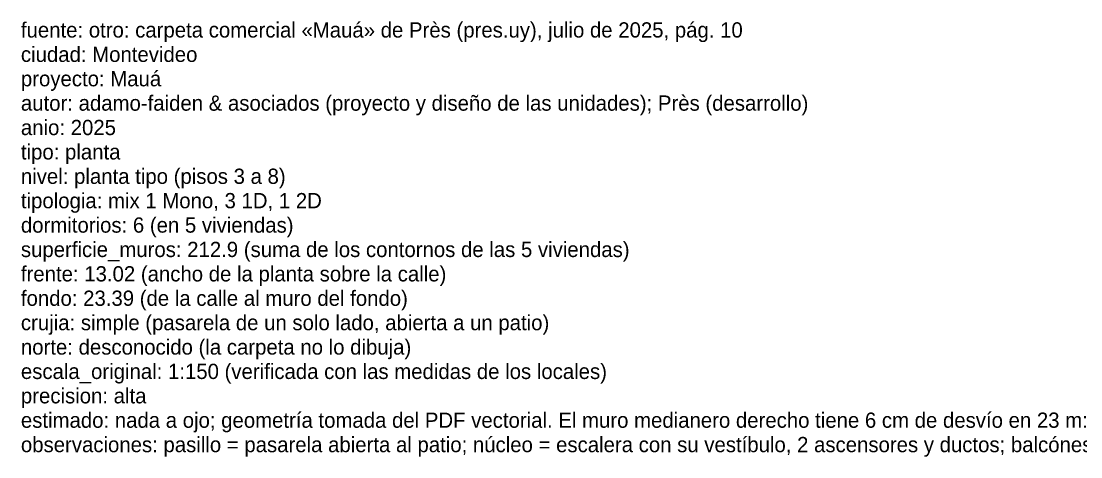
# Model space of a CAD drawing. Header units: metres. Extents: x 0 to 84.6, y 0 to 13.3.
# Drawn here: x 24.89 to 42.3, y 6.14 to 13.29 of the extents above; entities that cross this region are included whole.
import ezdxf

# ---------------------------------------------------------------- set-up
doc = ezdxf.new("R2010")
doc.units = ezdxf.units.M
doc.layers.add('Trazo_Datos', color=7, linetype='Continuous')

msp = doc.modelspace()

# ---------------------------------------------------------------- texts
at = {"layer": 'Trazo_Datos'}
for s, p in [('fuente: otro: carpeta comercial «Mauá» de Près (pres.uy), julio de 2025, pág. 10', (24.89, 13.02)), ('ciudad: Montevideo', (24.89, 12.62)), ('proyecto: Mauá', (24.89, 12.22)), ('autor: adamo-faiden & asociados (proyecto y diseño de las unidades); Près (desarrollo)', (24.89, 11.82)), ('anio: 2025', (24.89, 11.42)), ('tipo: planta', (24.89, 11.02)), ('nivel: planta tipo (pisos 3 a 8)', (24.89, 10.62)), ('tipologia: mix 1 Mono, 3 1D, 1 2D', (24.89, 10.22)), ('dormitorios: 6 (en 5 viviendas)', (24.89, 9.82)), ('superficie_muros: 212.9 (suma de los contornos de las 5 viviendas)', (24.89, 9.42)), ('frente: 13.02 (ancho de la planta sobre la calle)', (24.89, 9.02)), ('fondo: 23.39 (de la calle al muro del fondo)', (24.89, 8.62)), ('crujia: simple (pasarela de un solo lado, abierta a un patio)', (24.89, 8.22)), ('norte: desconocido (la carpeta no lo dibuja)', (24.89, 7.82)), ('escala_original: 1:150 (verificada con las medidas de los locales)', (24.89, 7.42)), ('precision: alta', (24.89, 7.02)), ('estimado: nada a ojo; geometría tomada del PDF vectorial. El muro medianero derecho tiene 6 cm de desvío en 23 m: se enderezó en 12,94 (eje); Estar, Comedor y Cocina integrada son un mismo ambiente: sus límites (sin muro) se trazaron según el amueblamiento de la ficha, por eso el comedor puede no tocar la fachada; el equipamiento es el de la ficha de la unidad (1:100) calzada sobre la planta', (24.89, 6.62)), ('observaciones: pasillo = pasarela abierta al patio; núcleo = escalera con su vestíbulo, 2 ascensores y ductos; balcónes (1,00 m) en Trazo_Cotas, fuera de los contornos; placards de 302 y 303 bajo el baño sin dibujar como estancia; 38 unidades en el edificio, esta planta se repite 6 veces', (24.89, 6.22))]:
    msp.add_text(s, height=0.25, dxfattribs=at).set_placement(p)

doc.saveas('drawing.dxf')
